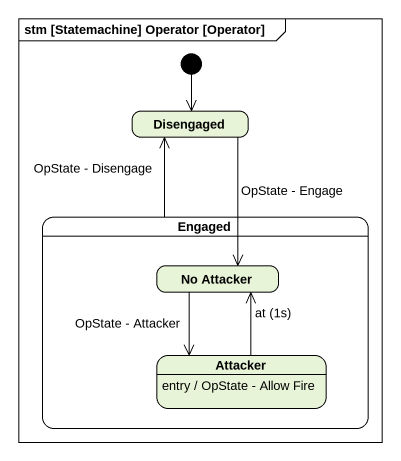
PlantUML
@startuml
mainframe stm [Statemachine] Operator [Operator]
hide empty description
state Disengaged
state Engaged {
  state "No Attacker" as No_Attacker
  state Attacker
  Attacker : entry / OpState - Allow Fire
}
[*] --> Disengaged
Disengaged --> No_Attacker : OpState - Engage
Engaged -up-> Disengaged : OpState - Disengage
No_Attacker --> Attacker : OpState - Attacker
Attacker -up-> No_Attacker : at (1s)
@enduml
